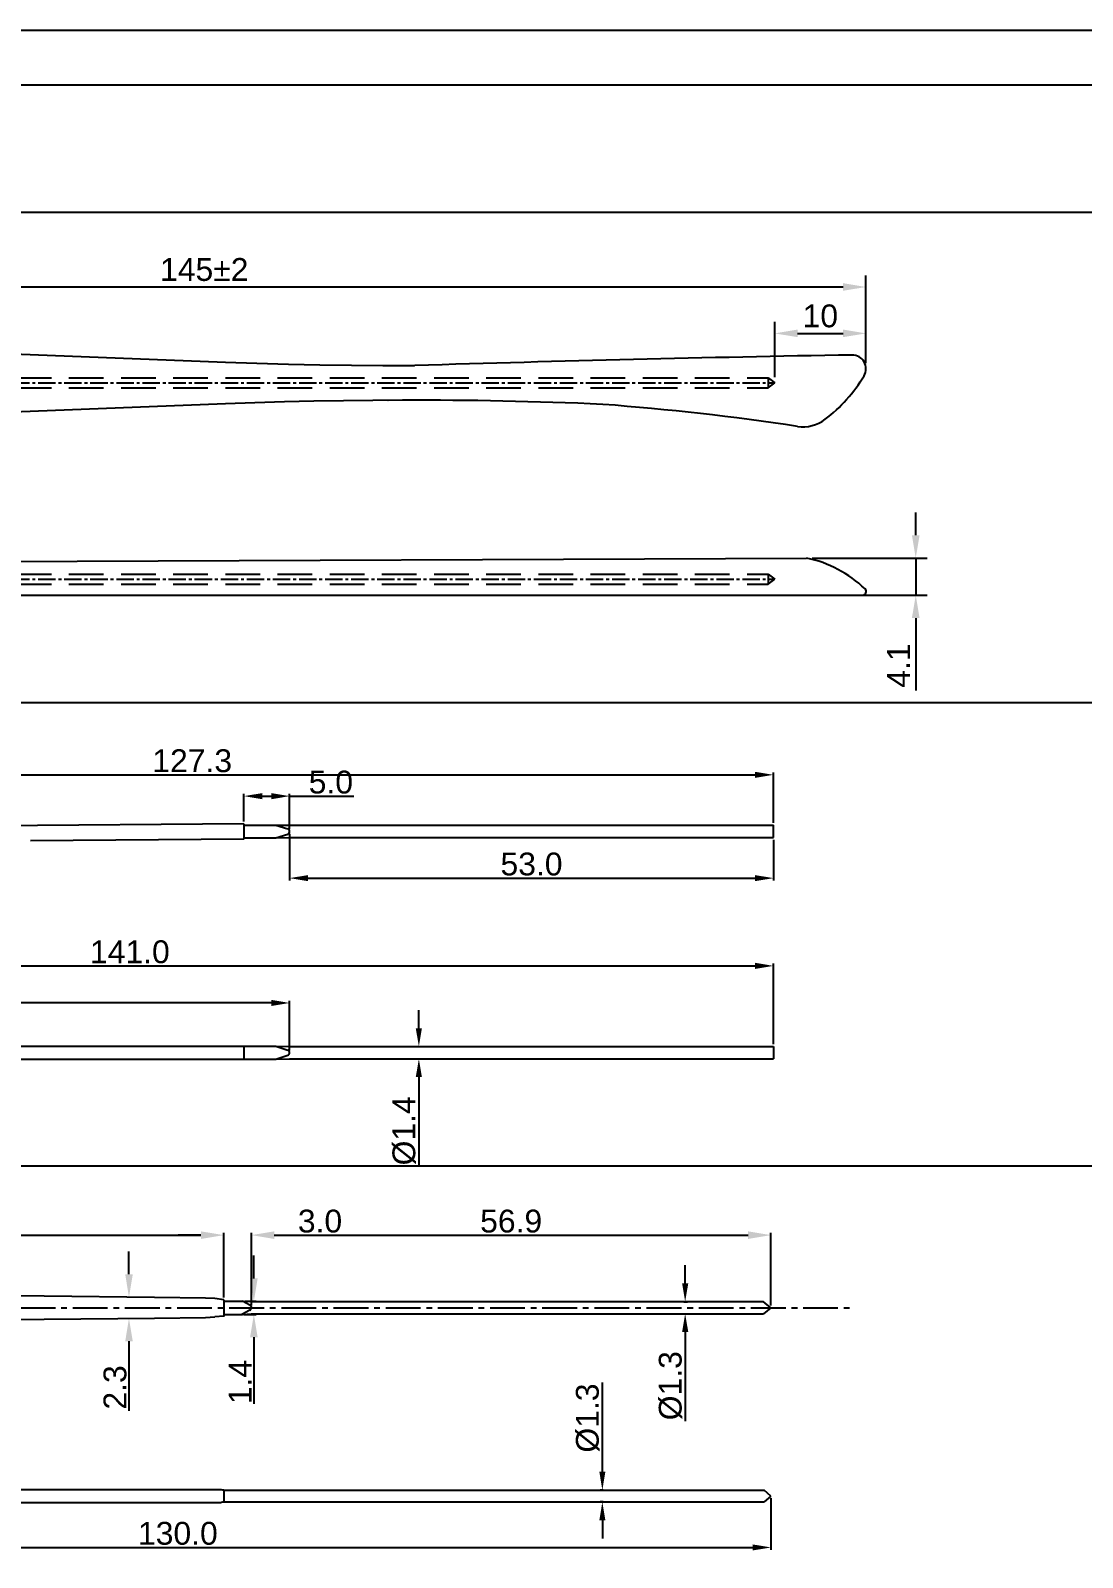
# Model space of a CAD drawing. Header units: millimetres. Extents: x 7018 to 13530, y 4187 to 5692.
# Drawn here: x 7675.3 to 7790.5, y 5081.7 to 5248.9 of the extents above; entities that cross this region are included whole.
import ezdxf

# ---------------------------------------------------------------- set-up
doc = ezdxf.new("R2010")
doc.units = ezdxf.units.MM
doc.linetypes.add('CENTER2', pattern=[28.575, 19.05, -3.175, 3.175, -3.175])
doc.linetypes.add('DASHED', pattern=[19.05, 12.7, -6.35])
for name, color, linetype in [('Center Line', 2, 'CENTER2'), ('Dimension', 3, 'Continuous'), ('PDF_Geometry', 7, 'Continuous')]:
    doc.layers.add(name, color=color, linetype=linetype)
doc.styles.get("Standard").update_dxf_attribs({"font": 'arial.ttf'})
doc.styles.add('样式 1', font='romant.shx')
doc.dimstyles.new('ISO-25$0', dxfattribs={"dimtxt": 2.5, "dimasz": 2.5, "dimexe": 0.5, "dimexo": 1, "dimgap": 1, "dimtad": 0, "dimtih": 1, "dimtoh": 1, "dimdec": 1, "dimzin": 10, "dimdsep": 46, "dimlunit": 6, "dimtxsty": '样式 1', "dimcen": 0, "dimclrd": 256, "dimclre": 256, "dimclrt": 7, "dimazin": 0, "dimtfac": 1, "dimtdec": 1, "dimtofl": 0, "dimtmove": 0, "dimatfit": 0, "dimfxl": 1, "dimtolj": 1, "dimtzin": 10, "dimarcsym": 0})
doc.dimstyles.new('Standard$0', dxfattribs={"dimtxt": 2.3, "dimasz": 2, "dimexe": 1, "dimexo": 1, "dimgap": 1, "dimtad": 1, "dimdec": 1, "dimzin": 0, "dimdsep": 46, "dimtxsty": 'Standard', "dimcen": 0, "dimclrd": 4, "dimclre": 4, "dimclrt": 4, "dimadec": 1, "dimazin": 0, "dimtfac": 1, "dimtdec": 1, "dimtofl": 0, "dimtmove": 0, "dimatfit": 0, "dimfxl": 1, "dimtfillclr": 256, "dimtolj": 1, "dimtzin": 0, "dimlwd": -1, "dimlwe": -1, "dimarcsym": 1})

# ---------------------------------------------------------------- blocks, each defined once
blk = doc.blocks.new('*D2189')
at = {"layer": 'Defpoints', "color": 0, "transparency": 16777216}
for p in [(7756.69, 5167.37), (7629.34, 5162.79), (7756.69, 5161.85)]:
    blk.add_point(p, dxfattribs=at)
at = {"layer": 'Dimension', "color": 3, "transparency": 16777216}
for p, q in [((7629.34, 5163.04), (7629.34, 5167.62)), ((7631.34, 5167.37), (7754.69, 5167.37)), ((7756.69, 5162.1), (7756.69, 5167.62))]:
    blk.add_line(p, q, dxfattribs=at)
for points in [[(7631.34, 5167.7), (7631.34, 5167.04), (7629.34, 5167.37)], [(7754.69, 5167.7), (7754.69, 5167.04), (7756.69, 5167.37)]]:
    blk.add_solid(points, dxfattribs=at)
at = {"layer": 'Dimension', "transparency": 16777216, "insert": (7693.02, 5168.9), "char_height": 2.5, "attachment_point": 5}
blk.add_mtext('\\A1;127.3', dxfattribs=at)
blk = doc.blocks.new('*D2190')
at = {"layer": 'Defpoints', "color": 0, "transparency": 16777216}
for p in [(7756.69, 5146.45), (7615.69, 5137.4), (7756.69, 5137.62)]:
    blk.add_point(p, dxfattribs=at)
at = {"layer": 'Dimension', "color": 3, "transparency": 16777216}
for p, q in [((7615.69, 5137.65), (7615.69, 5146.7)), ((7617.69, 5146.45), (7754.69, 5146.45)), ((7756.69, 5137.87), (7756.69, 5146.7))]:
    blk.add_line(p, q, dxfattribs=at)
for points in [[(7617.69, 5146.79), (7617.69, 5146.12), (7615.69, 5146.45)], [(7754.69, 5146.79), (7754.69, 5146.12), (7756.69, 5146.45)]]:
    blk.add_solid(points, dxfattribs=at)
at = {"layer": 'Dimension', "transparency": 16777216, "insert": (7686.19, 5147.98), "char_height": 2.5, "attachment_point": 5}
blk.add_mtext('\\A1;141.0', dxfattribs=at)
blk = doc.blocks.new('*D2192')
at = {"layer": 'Defpoints', "color": 0, "transparency": 16777216}
for p in [(7629.69, 5142.39), (7629.69, 5137.65), (7703.69, 5136.95)]:
    blk.add_point(p, dxfattribs=at)
at = {"layer": 'Dimension', "color": 3, "transparency": 16777216}
for p, q in [((7629.69, 5137.9), (7629.69, 5142.64)), ((7701.69, 5142.39), (7631.69, 5142.39)), ((7703.69, 5137.2), (7703.69, 5142.64))]:
    blk.add_line(p, q, dxfattribs=at)
for points in [[(7631.69, 5142.73), (7631.69, 5142.06), (7629.69, 5142.39)], [(7701.69, 5142.73), (7701.69, 5142.06), (7703.69, 5142.39)]]:
    blk.add_solid(points, dxfattribs=at)
at = {"layer": 'Dimension', "transparency": 16777216, "insert": (7666.69, 5143.92), "char_height": 2.5, "attachment_point": 5}
blk.add_mtext('\\A1;74.0', dxfattribs=at)
blk = doc.blocks.new('*D2193')
at = {"layer": 'Defpoints', "color": 0, "transparency": 16777216}
for p in [(7703.69, 5161.17), (7756.69, 5160.5), (7756.69, 5156.06)]:
    blk.add_point(p, dxfattribs=at)
at = {"layer": 'Dimension', "color": 3, "transparency": 16777216}
for p, q in [((7703.69, 5160.92), (7703.69, 5155.81)), ((7756.69, 5160.25), (7756.69, 5155.81)), ((7705.69, 5156.06), (7754.69, 5156.06))]:
    blk.add_line(p, q, dxfattribs=at)
for points in [[(7705.69, 5156.39), (7705.69, 5155.73), (7703.69, 5156.06)], [(7754.69, 5156.39), (7754.69, 5155.73), (7756.69, 5156.06)]]:
    blk.add_solid(points, dxfattribs=at)
at = {"layer": 'Dimension', "transparency": 16777216, "insert": (7730.19, 5157.59), "char_height": 2.5, "attachment_point": 5}
blk.add_mtext('\\A1;53.0', dxfattribs=at)
blk = doc.blocks.new('*D2194')
at = {"layer": 'Defpoints', "color": 0, "transparency": 16777216}
for p in [(7717.85, 5137.62), (7717.85, 5136.27), (7717.85, 5136.27)]:
    blk.add_point(p, dxfattribs=at)
at = {"layer": 'Dimension', "color": 3, "transparency": 16777216}
for p, q in [((7717.85, 5139.62), (7717.85, 5141.62)), ((7717.6, 5137.62), (7717.6, 5137.62)), ((7717.85, 5134.27), (7717.85, 5124.51))]:
    blk.add_line(p, q, dxfattribs=at)
for points in [[(7717.51, 5139.62), (7718.18, 5139.62), (7717.85, 5137.62)], [(7717.51, 5134.27), (7718.18, 5134.27), (7717.85, 5136.27)]]:
    blk.add_solid(points, dxfattribs=at)
at = {"layer": 'Dimension', "transparency": 16777216, "insert": (7716.25, 5128.39), "char_height": 2.5, "attachment_point": 5, "rotation": 90}
blk.add_mtext('\\A1;%%c1.4', dxfattribs=at)
blk = doc.blocks.new('*D2197')
at = {"layer": 'Defpoints', "color": 0, "transparency": 16777216}
for p in [(7703.69, 5165.04), (7698.69, 5162.02), (7703.69, 5161.17)]:
    blk.add_point(p, dxfattribs=at)
at = {"layer": 'Dimension', "color": 3, "transparency": 16777216}
for p, q in [((7698.69, 5162.27), (7698.69, 5165.29)), ((7700.69, 5165.04), (7701.69, 5165.04)), ((7703.69, 5161.42), (7703.69, 5165.29)), ((7703.69, 5165.04), (7710.73, 5165.04))]:
    blk.add_line(p, q, dxfattribs=at)
for points in [[(7700.69, 5165.37), (7700.69, 5164.7), (7698.69, 5165.04)], [(7701.69, 5165.37), (7701.69, 5164.7), (7703.69, 5165.04)]]:
    blk.add_solid(points, dxfattribs=at)
at = {"layer": 'Dimension', "transparency": 16777216, "insert": (7708.21, 5166.56), "char_height": 2.5, "attachment_point": 5}
blk.add_mtext('\\A1;5.0', dxfattribs=at)
blk = doc.blocks.new('*D1653')
at = {"layer": 'Defpoints', "color": 0, "transparency": 16777216}
for p in [(7626.47, 5090.93), (7756.42, 5088.4), (7756.42, 5082.77)]:
    blk.add_point(p, dxfattribs=at)
at = {"layer": 'Dimension', "color": 3, "transparency": 16777216}
for p, q in [((7626.47, 5090.68), (7626.47, 5082.52)), ((7756.42, 5088.15), (7756.42, 5082.52)), ((7628.47, 5082.77), (7754.42, 5082.77))]:
    blk.add_line(p, q, dxfattribs=at)
for points in [[(7628.47, 5083.1), (7628.47, 5082.44), (7626.47, 5082.77)], [(7754.42, 5083.1), (7754.42, 5082.44), (7756.42, 5082.77)]]:
    blk.add_solid(points, dxfattribs=at)
at = {"layer": 'Dimension', "transparency": 16777216, "insert": (7691.45, 5084.3), "char_height": 2.5, "attachment_point": 5}
blk.add_mtext('\\A1;130.0', dxfattribs=at)
blk = doc.blocks.new('*D2200')
at = {"layer": 'Defpoints', "color": 0, "transparency": 16777216}
for p in [(7686.08, 5110.18), (7686.09, 5107.84), (7686.09, 5107.84)]:
    blk.add_point(p, dxfattribs=at)
at = {"layer": 'Dimension', "color": 3, "transparency": 16777216}
for p, q in [((7686.09, 5112.68), (7686.09, 5115.18)), ((7686.33, 5110.18), (7686.34, 5110.18)), ((7686.09, 5105.34), (7686.09, 5097.74))]:
    blk.add_line(p, q, dxfattribs=at)
for points in [[(7685.68, 5112.68), (7686.51, 5112.68), (7686.09, 5110.18)], [(7685.68, 5105.34), (7686.51, 5105.34), (7686.09, 5107.84)]]:
    blk.add_solid(points, dxfattribs=at)
at = {"layer": 'Dimension', "transparency": 16777216, "insert": (7684.57, 5100.29), "char_height": 2.5, "attachment_point": 5, "rotation": 90}
blk.add_mtext('\\A1;2.3', dxfattribs=at)
blk = doc.blocks.new('*D1654')
at = {"layer": 'Defpoints', "color": 0, "transparency": 16777216}
for p in [(7698.52, 5109.73), (7698.44, 5108.28), (7699.77, 5108.28)]:
    blk.add_point(p, dxfattribs=at)
at = {"layer": 'Dimension', "color": 3, "transparency": 16777216}
for p, q in [((7699.77, 5112.23), (7699.77, 5114.73)), ((7698.77, 5109.73), (7700.02, 5109.73)), ((7698.69, 5108.28), (7700.02, 5108.28)), ((7699.77, 5105.78), (7699.77, 5098.48))]:
    blk.add_line(p, q, dxfattribs=at)
for points in [[(7699.36, 5112.23), (7700.19, 5112.23), (7699.77, 5109.73)], [(7699.36, 5105.78), (7700.19, 5105.78), (7699.77, 5108.28)]]:
    blk.add_solid(points, dxfattribs=at)
at = {"layer": 'Dimension', "transparency": 16777216, "insert": (7698.27, 5100.88), "char_height": 2.5, "attachment_point": 5, "rotation": 90}
blk.add_mtext('\\A1;1.4', dxfattribs=at)
blk = doc.blocks.new('*D2201')
at = {"layer": 'Defpoints', "color": 0, "transparency": 16777216}
for p in [(7746.64, 5109.68), (7747.02, 5108.37), (7747.02, 5108.37)]:
    blk.add_point(p, dxfattribs=at)
at = {"layer": 'Dimension', "color": 3, "transparency": 16777216}
for p, q in [((7747.02, 5111.68), (7747.02, 5113.68)), ((7746.89, 5109.68), (7747.27, 5109.68)), ((7747.02, 5106.37), (7747.02, 5096.6))]:
    blk.add_line(p, q, dxfattribs=at)
for points in [[(7746.69, 5111.68), (7747.36, 5111.68), (7747.02, 5109.68)], [(7746.69, 5106.37), (7747.36, 5106.37), (7747.02, 5108.37)]]:
    blk.add_solid(points, dxfattribs=at)
at = {"layer": 'Dimension', "transparency": 16777216, "insert": (7745.43, 5100.48), "char_height": 2.5, "attachment_point": 5, "rotation": 90}
blk.add_mtext('\\A1;%%c1.3', dxfattribs=at)
blk = doc.blocks.new('*D2202')
at = {"layer": 'Defpoints', "color": 0, "transparency": 16777216}
for p in [(7738.28, 5089.05), (7737.95, 5087.75), (7738.28, 5087.75)]:
    blk.add_point(p, dxfattribs=at)
at = {"layer": 'Dimension', "color": 3, "transparency": 16777216}
for p, q in [((7737.95, 5091.05), (7737.95, 5100.82)), ((7738.03, 5089.05), (7737.7, 5089.05)), ((7738.03, 5087.75), (7737.7, 5087.75)), ((7737.95, 5085.75), (7737.95, 5083.75))]:
    blk.add_line(p, q, dxfattribs=at)
for points in [[(7737.62, 5091.05), (7738.28, 5091.05), (7737.95, 5089.05)], [(7737.62, 5085.75), (7738.28, 5085.75), (7737.95, 5087.75)]]:
    blk.add_solid(points, dxfattribs=at)
at = {"layer": 'Dimension', "transparency": 16777216, "insert": (7736.35, 5096.94), "char_height": 2.5, "attachment_point": 5, "rotation": 90}
blk.add_mtext('\\A1;%%c1.3', dxfattribs=at)
blk = doc.blocks.new('*D2204')
at = {"layer": 'Defpoints', "color": 0, "transparency": 16777216}
for p in [(7696.48, 5116.97), (7626.46, 5110.67), (7696.48, 5109.9)]:
    blk.add_point(p, dxfattribs=at)
at = {"layer": 'Dimension', "color": 3, "transparency": 16777216}
for p, q in [((7626.46, 5110.92), (7626.46, 5117.22)), ((7628.96, 5116.97), (7693.98, 5116.97)), ((7696.48, 5110.15), (7696.48, 5117.22))]:
    blk.add_line(p, q, dxfattribs=at)
for points in [[(7628.96, 5117.38), (7628.96, 5116.55), (7626.46, 5116.97)], [(7693.98, 5117.38), (7693.98, 5116.55), (7696.48, 5116.97)]]:
    blk.add_solid(points, dxfattribs=at)
at = {"layer": 'Dimension', "transparency": 16777216, "insert": (7661.47, 5118.49), "char_height": 2.5, "attachment_point": 5}
blk.add_mtext('\\A1;70.0', dxfattribs=at)
blk = doc.blocks.new('*D2205')
at = {"layer": 'Defpoints', "color": 0, "transparency": 16777216}
for p in [(7756.42, 5116.97), (7699.5, 5109), (7756.42, 5109)]:
    blk.add_point(p, dxfattribs=at)
at = {"layer": 'Dimension', "color": 3, "transparency": 16777216}
for p, q in [((7699.5, 5109.25), (7699.5, 5117.22)), ((7702, 5116.97), (7753.92, 5116.97)), ((7756.42, 5109.25), (7756.42, 5117.22))]:
    blk.add_line(p, q, dxfattribs=at)
for points in [[(7702, 5117.38), (7702, 5116.55), (7699.5, 5116.97)], [(7753.92, 5117.38), (7753.92, 5116.55), (7756.42, 5116.97)]]:
    blk.add_solid(points, dxfattribs=at)
at = {"layer": 'Dimension', "transparency": 16777216, "insert": (7727.96, 5118.49), "char_height": 2.5, "attachment_point": 5}
blk.add_mtext('\\A1;56.9', dxfattribs=at)
blk = doc.blocks.new('*D1655')
at = {"layer": 'Defpoints', "color": 0, "transparency": 16777216}
for p in [(7699.5, 5116.97), (7696.48, 5109.9), (7699.5, 5109)]:
    blk.add_point(p, dxfattribs=at)
at = {"layer": 'Dimension', "color": 3, "transparency": 16777216}
for p, q in [((7693.98, 5116.97), (7691.48, 5116.97)), ((7696.48, 5110.15), (7696.48, 5117.22)), ((7699.5, 5109.25), (7699.5, 5117.22)), ((7702, 5116.97), (7709.54, 5116.97))]:
    blk.add_line(p, q, dxfattribs=at)
for points in [[(7693.98, 5117.38), (7693.98, 5116.55), (7696.48, 5116.97)], [(7702, 5117.38), (7702, 5116.55), (7699.5, 5116.97)]]:
    blk.add_solid(points, dxfattribs=at)
at = {"layer": 'Dimension', "transparency": 16777216, "insert": (7707.02, 5118.49), "char_height": 2.5, "attachment_point": 5}
blk.add_mtext('\\A1;3.0', dxfattribs=at)
blk = doc.blocks.new('*D3091')
at = {"layer": 'Defpoints', "color": 0, "transparency": 16777216}
for p in [(7766.83, 5220.79), (7621.85, 5213.28), (7766.83, 5211.83)]:
    blk.add_point(p, dxfattribs=at)
at = {"layer": 'Dimension', "color": 0, "lineweight": -2, "transparency": 16777216}
for p, q in [((7621.85, 5213.91), (7621.85, 5222.04)), ((7766.83, 5212.45), (7766.83, 5222.04)), ((7624.35, 5220.79), (7764.33, 5220.79))]:
    blk.add_line(p, q, dxfattribs=at)
at = {"layer": 'Dimension', "color": 0, "transparency": 16777216}
for points in [[(7624.35, 5221.21), (7624.35, 5220.38), (7621.85, 5220.79)], [(7764.33, 5221.21), (7764.33, 5220.38), (7766.83, 5220.79)]]:
    blk.add_solid(points, dxfattribs=at)
at = {"layer": 'Dimension', "color": 0, "transparency": 16777216, "insert": (7694.34, 5222.69), "char_height": 2.5, "attachment_point": 5}
blk.add_mtext('145±2', dxfattribs=at)
blk = doc.blocks.new('*D3092')
at = {"layer": 'Defpoints', "color": 0, "transparency": 16777216}
for p in [(7760.32, 5191.11), (7760.32, 5187.04), (7772.28, 5187.04)]:
    blk.add_point(p, dxfattribs=at)
at = {"layer": 'Dimension', "color": 0, "lineweight": -2, "transparency": 16777216}
for p, q in [((7772.28, 5193.61), (7772.28, 5196.11)), ((7760.95, 5191.11), (7773.53, 5191.11)), ((7772.28, 5191.11), (7772.28, 5187.04)), ((7760.95, 5187.04), (7773.53, 5187.04)), ((7772.28, 5184.54), (7772.28, 5176.62))]:
    blk.add_line(p, q, dxfattribs=at)
at = {"layer": 'Dimension', "color": 0, "transparency": 16777216}
for points in [[(7771.86, 5193.61), (7772.7, 5193.61), (7772.28, 5191.11)], [(7771.86, 5184.54), (7772.7, 5184.54), (7772.28, 5187.04)]]:
    blk.add_solid(points, dxfattribs=at)
at = {"layer": 'Dimension', "color": 0, "transparency": 16777216, "insert": (7770.4, 5179.33), "char_height": 2.5, "attachment_point": 5, "rotation": 90}
blk.add_mtext('4.1', dxfattribs=at)
blk = doc.blocks.new('*D3093')
at = {"layer": 'Defpoints', "color": 0, "transparency": 16777216}
for p in [(7766.83, 5215.71), (7766.83, 5211.84), (7756.83, 5210.29)]:
    blk.add_point(p, dxfattribs=at)
at = {"layer": 'Dimension', "color": 0, "lineweight": -2, "transparency": 16777216}
for p, q in [((7756.83, 5210.91), (7756.83, 5216.96)), ((7766.83, 5212.47), (7766.83, 5216.96)), ((7759.33, 5215.71), (7764.33, 5215.71))]:
    blk.add_line(p, q, dxfattribs=at)
at = {"layer": 'Dimension', "color": 0, "transparency": 16777216}
for points in [[(7759.33, 5216.13), (7759.33, 5215.3), (7756.83, 5215.71)], [(7764.33, 5216.13), (7764.33, 5215.3), (7766.83, 5215.71)]]:
    blk.add_solid(points, dxfattribs=at)
at = {"layer": 'Dimension', "color": 0, "transparency": 16777216, "insert": (7761.83, 5217.61), "char_height": 2.5, "attachment_point": 5}
blk.add_mtext('10', dxfattribs=at)

msp = doc.modelspace()

# ---------------------------------------------------------------- linework, layer by layer
for p, q in [((7927.972, 5242.873), (7518.716, 5242.873)), ((7531.273, 5228.984), (7927.711, 5228.984)), ((7621.851, 5190.541), (7760.325, 5191.106)), ((7621.851, 5187.041), (7766.445, 5187.041)), ((7531.534, 5175.281), (7927.972, 5175.281)), ((7698.687, 5162.024), (7665.163, 5161.754)), ((7698.687, 5162.024), (7698.687, 5160.324)), ((7698.687, 5161.874), (7702.187, 5161.874)), ((7702.187, 5161.874), (7703.479, 5161.46)), ((7702.187, 5161.874), (7703.687, 5161.849)), ((7703.687, 5161.849), (7756.687, 5161.849)), ((7756.687, 5160.499), (7756.687, 5161.849)), ((7698.687, 5160.324), (7675.308, 5160.136)), ((7698.687, 5160.474), (7702.187, 5160.474)), ((7702.187, 5160.474), (7703.479, 5160.889)), ((7702.187, 5160.474), (7703.687, 5160.499)), ((7703.687, 5160.499), (7756.687, 5160.499)), ((7631.687, 5137.646), (7702.187, 5137.646)), ((7698.687, 5137.646), (7698.687, 5136.246)), ((7702.187, 5137.646), (7703.479, 5137.232)), ((7702.187, 5137.646), (7703.687, 5137.621)), ((7702.187, 5136.246), (7703.479, 5136.66)), ((7703.687, 5137.621), (7756.687, 5137.621)), ((7756.687, 5137.621), (7756.687, 5136.271)), ((7629.687, 5136.246), (7702.187, 5136.246)), ((7702.187, 5136.246), (7703.687, 5136.271)), ((7703.687, 5136.271), (7756.687, 5136.271)), ((7531.534, 5124.548), (7927.972, 5124.548)), ((7756.422, 5109.005), (7755.565, 5109.684)), ((7756.422, 5109.005), (7755.619, 5108.367)), ((7696, 5089.077), (7626.485, 5089.077)), ((7696.485, 5089.051), (7755.687, 5089.051)), ((7696.485, 5089.051), (7696.485, 5087.751)), ((7756.422, 5088.403), (7755.682, 5087.751)), ((7756.422, 5088.403), (7755.687, 5089.051)), ((7626.485, 5087.677), (7696, 5087.677)), ((7696.485, 5087.751), (7755.682, 5087.751))]:
    msp.add_line(p, q)
at = {"color": 1, "linetype": 'DASHED', "ltscale": 0.3}
for p, q in [((7650.929, 5210.838), (7756.127, 5210.838)), ((7756.127, 5210.838), (7756.127, 5209.738)), ((7756.127, 5210.838), (7756.827, 5210.288)), ((7756.127, 5209.738), (7756.827, 5210.288)), ((7650.929, 5209.738), (7756.127, 5209.738)), ((7650.929, 5189.341), (7756.127, 5189.341)), ((7650.929, 5188.241), (7756.127, 5188.241)), ((7756.127, 5189.341), (7756.127, 5188.241)), ((7756.127, 5189.341), (7756.827, 5188.791)), ((7756.127, 5188.241), (7756.827, 5188.791))]:
    msp.add_line(p, q, dxfattribs=at)
msp.add_lwpolyline([(7932.01, 4951.873), (7932.01, 5248.873), (7512.01, 5248.873), (7512.01, 4951.873)], close=True)
for points in [[(7696.481, 5109.727), (7698.52, 5109.727), (7699.497, 5109.684)], [(7699.327, 5108.75), (7699.412, 5108.792), (7699.412, 5108.835), (7699.455, 5108.877), (7699.497, 5108.92), (7699.497, 5108.962), (7699.497, 5109.005), (7699.497, 5109.09), (7699.497, 5109.132), (7699.455, 5109.175), (7699.412, 5109.217), (7699.412, 5109.26), (7699.327, 5109.302), (7698.52, 5109.727)], [(7699.497, 5109.684), (7755.565, 5109.684)], [(7696.481, 5108.282), (7698.52, 5108.282), (7699.495, 5108.367)], [(7699.327, 5108.75), (7698.439, 5108.282)], [(7699.495, 5108.367), (7699.497, 5108.367), (7755.619, 5108.367)], [(7756.422, 5088.403), (7756.422, 5088.403)]]:
    msp.add_lwpolyline(points)
for centre, radius, start, end in [((7820.618, 1933.115), 3280.693, 90.966122, 91.803073), ((7765.327, 5211.842), 1.5, 329.22463, 90.96612), ((7752.222, 5219.646), 16.753, 307.1881, 329.22463), ((7718.233, 4773.576), 434.811, 87.3947, 90.28112), ((7716.022, 4917.271), 291.496, 81.45462, 85.67632), ((7759.93, 5209.487), 4, 261.45462, 307.1881), ((7757.682, 5178.349), 13.027, 46.05525, 78.29455), ((7766.445, 5187.441), 0.4, 270, 46.05525), ((7703.387, 5161.174), 0.3, 287.78548, 72.21452), ((7703.387, 5136.946), 0.3, 287.78548, 72.21452), ((7695.964, 5085.813), 3.264, 80.81851, 89.36699), ((7685.33, 5144.483), 57.799, 280.63803, 281.12729)]:
    msp.add_arc(centre, radius, start, end)
at = {"layer": 'Center Line', "ltscale": 0.1}
for p, q in [((7621.851, 5210.285), (7756.827, 5210.288)), ((7621.851, 5188.791), (7756.827, 5188.791))]:
    msp.add_line(p, q, dxfattribs=at)
at = {"layer": 'Center Line', "lineweight": 25, "ltscale": 0.2}
msp.add_line((7617.07, 5109.005), (7765.293, 5109.005), dxfattribs=at)
at = {"layer": 'PDF_Geometry', "color": 7, "lineweight": 25}
for p, q in [((7668.648, 5213.648), (7696.656, 5212.564)), ((7696.656, 5212.564), (7700.104, 5212.448)), ((7700.104, 5212.448), (7703.557, 5212.347)), ((7703.557, 5212.347), (7707.01, 5212.273)), ((7707.01, 5212.273), (7710.463, 5212.22)), ((7710.463, 5212.22), (7713.915, 5212.189)), ((7713.915, 5212.189), (7717.373, 5212.183)), ((7706.354, 5208.281), (7703.118, 5208.207)), ((7709.585, 5208.334), (7706.354, 5208.281)), ((7712.816, 5208.366), (7709.585, 5208.334)), ((7716.052, 5208.382), (7712.816, 5208.366)), ((7696.656, 5208.001), (7668.648, 5206.917)), ((7699.887, 5208.112), (7696.656, 5208.001)), ((7703.118, 5208.207), (7699.887, 5208.112))]:
    msp.add_line(p, q, dxfattribs=at)
at = {"layer": 'PDF_Geometry', "color": 3, "lineweight": 5}
msp.add_lwpolyline([(7714.449, 5208.376), (7714.471, 5208.376)], dxfattribs=at)
at = {"layer": 'PDF_Geometry', "lineweight": 25}
for points in [[(7696.481, 5109.897), (7695.504, 5110.024), (7694.484, 5110.067), (7688.876, 5110.152), (7676.811, 5110.279), (7663.683, 5110.364), (7626.456, 5110.671), (7626.456, 5107.339), (7663.683, 5107.645), (7676.811, 5107.773), (7688.876, 5107.858), (7694.484, 5107.943), (7695.504, 5108.028)], [(7696.481, 5109.897), (7696.481, 5108.113), (7695.504, 5108.028)]]:
    msp.add_lwpolyline(points, dxfattribs=at)

# ---------------------------------------------------------------- dimensions: what is measured, and where the dimension line sits
at = {"layer": 'Dimension'}
for base, p1, p2, dimstyle, override, picture, middle in [((7766.827, 5220.793), (7621.851, 5213.283), (7766.827, 5211.826), 'ISO-25$0', {"dimexe": 1.25, "dimexo": 0.625, "dimgap": 0.625, "dimtad": 1, "dimzin": 8, "dimlunit": 2, "dimpost": '<>', "dimtxsty": 'Standard', "dimcen": 2.5, "dimclrd": 0, "dimclre": 0, "dimclrt": 0, "dimadec": 0, "dimtol": 1, "dimtp": 2, "dimtm": 2, "dimtdec": 2, "dimtofl": 1, "dimatfit": 3, "dimtolj": 0, "dimtzin": 8}, '*D3091', (7694.339, 5222.695)), ((7766.827, 5215.712), (7756.827, 5210.288), (7766.827, 5211.842), 'ISO-25$0', {"dimexe": 1.25, "dimexo": 0.625, "dimgap": 0.625, "dimtad": 1, "dimtih": 0, "dimtoh": 0, "dimzin": 8, "dimlunit": 2, "dimtxsty": 'Standard', "dimcen": 2.5, "dimclrd": 0, "dimclre": 0, "dimclrt": 0, "dimadec": 0, "dimtdec": 2, "dimtofl": 1, "dimatfit": 3, "dimtolj": 0, "dimtzin": 8}, '*D3093', (7761.827, 5217.613)), ((7756.687, 5167.369), (7629.344, 5162.795), (7756.687, 5161.849), 'Standard$0', {"dimtxt": 2.5, "dimexe": 0.25, "dimexo": 0.25, "dimgap": 0.25, "dimclrd": 3, "dimclre": 3, "dimclrt": 256, "dimadec": 2, "dimtdec": 2, "dimatfit": 3}, '*D2189', (7693.016, 5168.896)), ((7703.687, 5165.036), (7698.687, 5162.024), (7703.687, 5161.174), 'Standard$0', {"dimtxt": 2.5, "dimexe": 0.25, "dimexo": 0.25, "dimgap": 0.25, "dimclrd": 3, "dimclre": 3, "dimclrt": 256, "dimadec": 2, "dimtdec": 2, "dimatfit": 3}, '*D2197', (7708.209, 5166.562)), ((7756.687, 5156.06), (7703.687, 5161.174), (7756.687, 5160.499), 'Standard$0', {"dimtxt": 2.5, "dimexe": 0.25, "dimexo": 0.25, "dimgap": 0.25, "dimclrd": 3, "dimclre": 3, "dimclrt": 256, "dimadec": 2, "dimtdec": 2, "dimatfit": 3}, '*D2193', (7730.187, 5157.587)), ((7629.687, 5142.393), (7703.687, 5136.952), (7629.687, 5137.646), 'Standard$0', {"dimtxt": 2.5, "dimexe": 0.25, "dimexo": 0.25, "dimgap": 0.25, "dimclrd": 3, "dimclre": 3, "dimclrt": 256, "dimadec": 2, "dimtdec": 2, "dimatfit": 3}, '*D2192', (7666.687, 5143.919)), ((7696.481, 5116.965), (7626.456, 5110.671), (7696.481, 5109.897), 'Standard$0', {"dimtxt": 2.5, "dimasz": 2.5, "dimexe": 0.25, "dimexo": 0.25, "dimgap": 0.25, "dimclrd": 3, "dimclre": 3, "dimclrt": 256, "dimadec": 2, "dimtdec": 2, "dimatfit": 3}, '*D2204', (7661.468, 5118.491)), ((7699.497, 5116.965), (7696.481, 5109.897), (7699.497, 5109.005), 'Standard$0', {"dimtxt": 2.5, "dimasz": 2.5, "dimexe": 0.25, "dimexo": 0.25, "dimgap": 0.25, "dimclrd": 3, "dimclre": 3, "dimclrt": 256, "dimadec": 2, "dimtdec": 2, "dimatfit": 3}, '*D1655', (7707.018, 5118.492)), ((7756.422, 5116.965), (7699.497, 5109.005), (7756.422, 5109.005), 'Standard$0', {"dimtxt": 2.5, "dimasz": 2.5, "dimexe": 0.25, "dimexo": 0.25, "dimgap": 0.25, "dimclrd": 3, "dimclre": 3, "dimclrt": 256, "dimadec": 2, "dimtdec": 2, "dimatfit": 3}, '*D2205', (7727.96, 5118.491)), ((7756.422, 5082.77), (7626.47, 5090.934), (7756.422, 5088.403), 'Standard$0', {"dimtxt": 2.5, "dimexe": 0.25, "dimexo": 0.25, "dimgap": 0.25, "dimclrd": 3, "dimclre": 3, "dimclrt": 256, "dimadec": 2, "dimtdec": 2, "dimatfit": 3}, '*D1653', (7691.446, 5084.297))]:
    dim = msp.add_linear_dim(base=base, p1=p1, p2=p2, dimstyle=dimstyle, override=override, dxfattribs=at)
    dim.commit()
    dim.dimension.update_dxf_attribs({"geometry": picture, "text_midpoint": middle})
for base, p1, p2, dimstyle, override, picture, middle in [((7772.281, 5187.041), (7760.325, 5191.106), (7760.325, 5187.041), 'ISO-25$0', {"dimexe": 1.25, "dimexo": 0.625, "dimgap": 0.625, "dimtad": 1, "dimtih": 0, "dimtoh": 0, "dimzin": 8, "dimlunit": 2, "dimtxsty": 'Standard', "dimcen": 2.5, "dimclrd": 0, "dimclre": 0, "dimclrt": 0, "dimadec": 0, "dimtdec": 2, "dimtofl": 1, "dimatfit": 3, "dimtolj": 0, "dimtzin": 8}, '*D3092', (7770.401, 5179.331)), ((7717.845562633, 5136.270950875), (7717.845562645, 5137.620950875), (7717.845562633, 5136.270950875), 'Standard$0', {"dimtxt": 2.5, "dimexe": 0.25, "dimexo": 0.25, "dimgap": 0.25, "dimpost": '%%c<>', "dimclrd": 3, "dimclre": 3, "dimclrt": 256, "dimadec": 2, "dimtdec": 2, "dimatfit": 3}, '*D2194', (7716.24921202, 5128.390323317)), ((7686.095, 5107.838), (7686.078, 5110.181), (7686.095, 5107.838), 'Standard$0', {"dimtxt": 2.5, "dimasz": 2.5, "dimexe": 0.25, "dimexo": 0.25, "dimgap": 0.25, "dimclrd": 3, "dimclre": 3, "dimclrt": 256, "dimadec": 2, "dimtdec": 2, "dimatfit": 3}, '*D2200', (7684.567, 5100.291)), ((7699.775, 5108.282), (7698.52, 5109.727), (7698.439, 5108.282), 'Standard$0', {"dimtxt": 2.5, "dimasz": 2.5, "dimexe": 0.25, "dimexo": 0.25, "dimgap": 0.25, "dimclrd": 3, "dimclre": 3, "dimclrt": 256, "dimadec": 2, "dimtdec": 2, "dimatfit": 3}, '*D1654', (7698.27, 5100.88)), ((7747.022, 5108.367), (7746.638, 5109.684), (7747.022, 5108.367), 'Standard$0', {"dimtxt": 2.5, "dimexe": 0.25, "dimexo": 0.25, "dimgap": 0.25, "dimpost": '%%c<>', "dimclrd": 3, "dimclre": 3, "dimclrt": 256, "dimadec": 2, "dimtdec": 2, "dimatfit": 3}, '*D2201', (7745.426, 5100.482))]:
    dim = msp.add_linear_dim(base=base, p1=p1, p2=p2, angle=90, dimstyle=dimstyle, override=override, dxfattribs=at)
    dim.commit()
    dim.dimension.update_dxf_attribs({"geometry": picture, "text_midpoint": middle})
dim = msp.add_linear_dim(base=(7756.687, 5146.452), p1=(7615.689, 5137.402), p2=(7756.687, 5137.621), dimstyle='Standard$0', override={"dimtxt": 2.5, "dimexe": 0.25, "dimexo": 0.25, "dimgap": 0.25, "dimclrd": 3, "dimclre": 3, "dimclrt": 256, "dimadec": 2, "dimtdec": 2, "dimatfit": 3}, dxfattribs=at)
dim.commit()
dim.dimension.update_dxf_attribs({"geometry": '*D2190', "text_midpoint": (7686.188, 5146.452), "dimtype": 160})
dim = msp.add_linear_dim(base=(7737.95, 5087.751), p1=(7738.283, 5089.051), p2=(7738.283, 5087.751), angle=90, dimstyle='Standard$0', override={"dimtxt": 2.5, "dimexe": 0.25, "dimexo": 0.25, "dimgap": 0.25, "dimpost": '%%c<>', "dimclrd": 3, "dimclre": 3, "dimclrt": 256, "dimadec": 2, "dimtdec": 2, "dimatfit": 3}, dxfattribs=at)
dim.commit()
dim.dimension.update_dxf_attribs({"geometry": '*D2202', "text_midpoint": (7737.95, 5096.936), "dimtype": 160})

doc.saveas('drawing.dxf')
